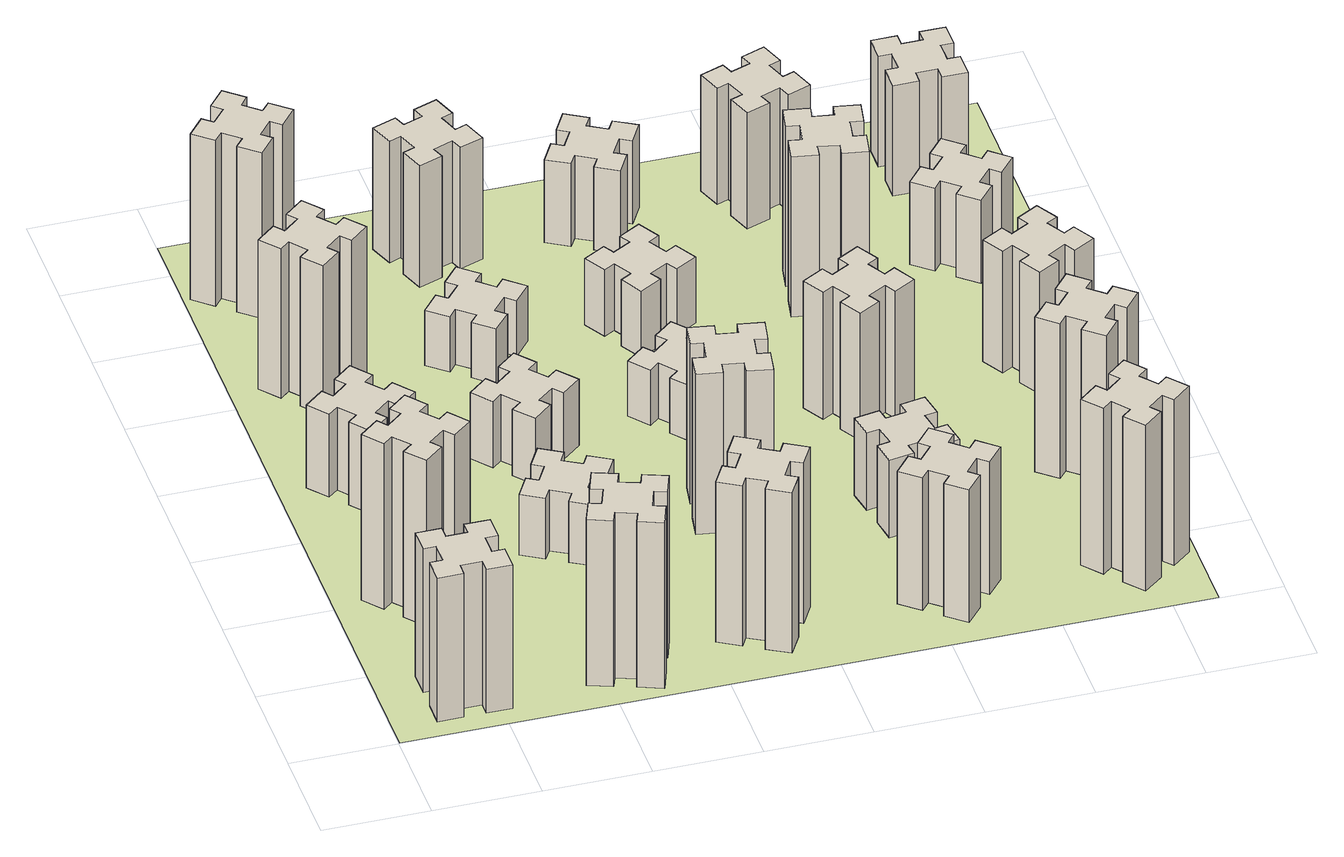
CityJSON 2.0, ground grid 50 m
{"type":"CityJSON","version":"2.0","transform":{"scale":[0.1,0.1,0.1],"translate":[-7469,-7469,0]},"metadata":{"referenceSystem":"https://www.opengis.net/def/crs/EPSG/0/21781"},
"CityObjects":{
"building1":{"type":"Building","attributes":{"class":"1000","function":"1000","usage":"1000","yearOfConstruction":2016,"roofType":"1000","measuredHeight":78,"storeysAboveGround":30,"storeysBelowGround":0},"geometry":[{"type":"Solid","lod":"1","boundaries":[[[[0,1,2,3,4,5,6,7,8,9,10,11,12,13,14,15,16,17,18,19]],[[17,16,20,21]],[[16,15,22,20]],[[15,14,23,22]],[[14,13,24,23]],[[13,12,25,24]],[[12,11,26,25]],[[11,10,27,26]],[[10,9,28,27]],[[9,8,29,28]],[[8,7,30,29]],[[7,6,31,30]],[[6,5,32,31]],[[5,4,33,32]],[[4,3,34,33]],[[3,2,35,34]],[[2,1,36,35]],[[1,0,37,36]],[[0,19,38,37]],[[19,18,39,38]],[[18,17,21,39]],[[24,25,26,27,28,29,30,31,32,33,34,35,36,37,38,39,21,20,22,23]]]]}]},
"building2":{"type":"Building","attributes":{"class":"1000","function":"1000","usage":"1000","yearOfConstruction":2016,"roofType":"1000","measuredHeight":90,"storeysAboveGround":30,"storeysBelowGround":0},"geometry":[{"type":"Solid","lod":"1","boundaries":[[[[40,41,42,43,44,45,46,47,48,49,50,51,52,53,54,55,56,57,58,59]],[[57,56,60,61]],[[56,55,62,60]],[[55,54,63,62]],[[54,53,64,63]],[[53,52,65,64]],[[52,51,66,65]],[[51,50,67,66]],[[50,49,68,67]],[[49,48,69,68]],[[48,47,70,69]],[[47,46,71,70]],[[46,45,72,71]],[[45,44,73,72]],[[44,43,74,73]],[[43,42,75,74]],[[42,41,76,75]],[[41,40,77,76]],[[40,59,78,77]],[[59,58,79,78]],[[58,57,61,79]],[[64,65,66,67,68,69,70,71,72,73,74,75,76,77,78,79,61,60,62,63]]]]}]},
"building3":{"type":"Building","attributes":{"class":"1000","function":"1000","usage":"1000","yearOfConstruction":2016,"roofType":"1000","measuredHeight":45,"storeysAboveGround":30,"storeysBelowGround":0},"geometry":[{"type":"Solid","lod":"1","boundaries":[[[[80,81,82,83,84,85,86,87,88,89,90,91,92,93,94,95,96,97,98,99]],[[97,96,100,101]],[[96,95,102,100]],[[95,94,103,102]],[[94,93,104,103]],[[93,92,105,104]],[[92,91,106,105]],[[91,90,107,106]],[[90,89,108,107]],[[89,88,109,108]],[[88,87,110,109]],[[87,86,111,110]],[[86,85,112,111]],[[85,84,113,112]],[[84,83,114,113]],[[83,82,115,114]],[[82,81,116,115]],[[81,80,117,116]],[[80,99,118,117]],[[99,98,119,118]],[[98,97,101,119]],[[104,105,106,107,108,109,110,111,112,113,114,115,116,117,118,119,101,100,102,103]]]]}]},
"building4":{"type":"Building","attributes":{"class":"1000","function":"1000","usage":"1000","yearOfConstruction":2016,"roofType":"1000","measuredHeight":81,"storeysAboveGround":30,"storeysBelowGround":0},"geometry":[{"type":"Solid","lod":"1","boundaries":[[[[120,121,122,123,124,125,126,127,128,129,130,131,132,133,134,135,136,137,138,139]],[[137,136,140,141]],[[136,135,142,140]],[[135,134,143,142]],[[134,133,144,143]],[[133,132,145,144]],[[132,131,146,145]],[[131,130,147,146]],[[130,129,148,147]],[[129,128,149,148]],[[128,127,150,149]],[[127,126,151,150]],[[126,125,152,151]],[[125,124,153,152]],[[124,123,154,153]],[[123,122,155,154]],[[122,121,156,155]],[[121,120,157,156]],[[120,139,158,157]],[[139,138,159,158]],[[138,137,141,159]],[[144,145,146,147,148,149,150,151,152,153,154,155,156,157,158,159,141,140,142,143]]]]}]},
"building5":{"type":"Building","attributes":{"class":"1000","function":"1000","usage":"1000","yearOfConstruction":2016,"roofType":"1000","measuredHeight":90,"storeysAboveGround":30,"storeysBelowGround":0},"geometry":[{"type":"Solid","lod":"1","boundaries":[[[[160,161,162,163,164,165,166,167,168,169,170,171,172,173,174,175,176,177,178,179]],[[177,176,180,181]],[[176,175,182,180]],[[175,174,183,182]],[[174,173,184,183]],[[173,172,185,184]],[[172,171,186,185]],[[171,170,187,186]],[[170,169,188,187]],[[169,168,189,188]],[[168,167,190,189]],[[167,166,191,190]],[[166,165,192,191]],[[165,164,193,192]],[[164,163,194,193]],[[163,162,195,194]],[[162,161,196,195]],[[161,160,197,196]],[[160,179,198,197]],[[179,178,199,198]],[[178,177,181,199]],[[184,185,186,187,188,189,190,191,192,193,194,195,196,197,198,199,181,180,182,183]]]]}]},
"building6":{"type":"Building","attributes":{"class":"1000","function":"1000","usage":"1000","yearOfConstruction":2016,"roofType":"1000","measuredHeight":90,"storeysAboveGround":30,"storeysBelowGround":0},"geometry":[{"type":"Solid","lod":"1","boundaries":[[[[200,201,202,203,204,205,206,207,208,209,210,211,212,213,214,215,216,217,218,219]],[[217,216,220,221]],[[216,215,222,220]],[[215,214,223,222]],[[214,213,224,223]],[[213,212,225,224]],[[212,211,226,225]],[[211,210,227,226]],[[210,209,228,227]],[[209,208,229,228]],[[208,207,230,229]],[[207,206,231,230]],[[206,205,232,231]],[[205,204,233,232]],[[204,203,234,233]],[[203,202,235,234]],[[202,201,236,235]],[[201,200,237,236]],[[200,219,238,237]],[[219,218,239,238]],[[218,217,221,239]],[[224,225,226,227,228,229,230,231,232,233,234,235,236,237,238,239,221,220,222,223]]]]}]},
"building7":{"type":"Building","attributes":{"class":"1000","function":"1000","usage":"1000","yearOfConstruction":2016,"roofType":"1000","measuredHeight":33,"storeysAboveGround":30,"storeysBelowGround":0},"geometry":[{"type":"Solid","lod":"1","boundaries":[[[[240,241,242,243,244,245,246,247,248,249,250,251,252,253,254,255,256,257,258,259]],[[257,256,260,261]],[[256,255,262,260]],[[255,254,263,262]],[[254,253,264,263]],[[253,252,265,264]],[[252,251,266,265]],[[251,250,267,266]],[[250,249,268,267]],[[249,248,269,268]],[[248,247,270,269]],[[247,246,271,270]],[[246,245,272,271]],[[245,244,273,272]],[[244,243,274,273]],[[243,242,275,274]],[[242,241,276,275]],[[241,240,277,276]],[[240,259,278,277]],[[259,258,279,278]],[[258,257,261,279]],[[264,265,266,267,268,269,270,271,272,273,274,275,276,277,278,279,261,260,262,263]]]]}]},
"building8":{"type":"Building","attributes":{"class":"1000","function":"1000","usage":"1000","yearOfConstruction":2016,"roofType":"1000","measuredHeight":36,"storeysAboveGround":30,"storeysBelowGround":0},"geometry":[{"type":"Solid","lod":"1","boundaries":[[[[280,281,282,283,284,285,286,287,288,289,290,291,292,293,294,295,296,297,298,299]],[[297,296,300,301]],[[296,295,302,300]],[[295,294,303,302]],[[294,293,304,303]],[[293,292,305,304]],[[292,291,306,305]],[[291,290,307,306]],[[290,289,308,307]],[[289,288,309,308]],[[288,287,310,309]],[[287,286,311,310]],[[286,285,312,311]],[[285,284,313,312]],[[284,283,314,313]],[[283,282,315,314]],[[282,281,316,315]],[[281,280,317,316]],[[280,299,318,317]],[[299,298,319,318]],[[298,297,301,319]],[[304,305,306,307,308,309,310,311,312,313,314,315,316,317,318,319,301,300,302,303]]]]}]},
"building9":{"type":"Building","attributes":{"class":"1000","function":"1000","usage":"1000","yearOfConstruction":2016,"roofType":"1000","measuredHeight":87,"storeysAboveGround":30,"storeysBelowGround":0},"geometry":[{"type":"Solid","lod":"1","boundaries":[[[[320,321,322,323,324,325,326,327,328,329,330,331,332,333,334,335,336,337,338,339]],[[337,336,340,341]],[[336,335,342,340]],[[335,334,343,342]],[[334,333,344,343]],[[333,332,345,344]],[[332,331,346,345]],[[331,330,347,346]],[[330,329,348,347]],[[329,328,349,348]],[[328,327,350,349]],[[327,326,351,350]],[[326,325,352,351]],[[325,324,353,352]],[[324,323,354,353]],[[323,322,355,354]],[[322,321,356,355]],[[321,320,357,356]],[[320,339,358,357]],[[339,338,359,358]],[[338,337,341,359]],[[344,345,346,347,348,349,350,351,352,353,354,355,356,357,358,359,341,340,342,343]]]]}]},
"building10":{"type":"Building","attributes":{"class":"1000","function":"1000","usage":"1000","yearOfConstruction":2016,"roofType":"1000","measuredHeight":30,"storeysAboveGround":30,"storeysBelowGround":0},"geometry":[{"type":"Solid","lod":"1","boundaries":[[[[360,361,362,363,364,365,366,367,368,369,370,371,372,373,374,375,376,377,378,379]],[[377,376,380,381]],[[376,375,382,380]],[[375,374,383,382]],[[374,373,384,383]],[[373,372,385,384]],[[372,371,386,385]],[[371,370,387,386]],[[370,369,388,387]],[[369,368,389,388]],[[368,367,390,389]],[[367,366,391,390]],[[366,365,392,391]],[[365,364,393,392]],[[364,363,394,393]],[[363,362,395,394]],[[362,361,396,395]],[[361,360,397,396]],[[360,379,398,397]],[[379,378,399,398]],[[378,377,381,399]],[[384,385,386,387,388,389,390,391,392,393,394,395,396,397,398,399,381,380,382,383]]]]}]},
"building11":{"type":"Building","attributes":{"class":"1000","function":"1000","usage":"1000","yearOfConstruction":2016,"roofType":"1000","measuredHeight":66,"storeysAboveGround":30,"storeysBelowGround":0},"geometry":[{"type":"Solid","lod":"1","boundaries":[[[[400,401,402,403,404,405,406,407,408,409,410,411,412,413,414,415,416,417,418,419]],[[417,416,420,421]],[[416,415,422,420]],[[415,414,423,422]],[[414,413,424,423]],[[413,412,425,424]],[[412,411,426,425]],[[411,410,427,426]],[[410,409,428,427]],[[409,408,429,428]],[[408,407,430,429]],[[407,406,431,430]],[[406,405,432,431]],[[405,404,433,432]],[[404,403,434,433]],[[403,402,435,434]],[[402,401,436,435]],[[401,400,437,436]],[[400,419,438,437]],[[419,418,439,438]],[[418,417,421,439]],[[424,425,426,427,428,429,430,431,432,433,434,435,436,437,438,439,421,420,422,423]]]]}]},
"building12":{"type":"Building","attributes":{"class":"1000","function":"1000","usage":"1000","yearOfConstruction":2016,"roofType":"1000","measuredHeight":87,"storeysAboveGround":30,"storeysBelowGround":0},"geometry":[{"type":"Solid","lod":"1","boundaries":[[[[440,441,442,443,444,445,446,447,448,449,450,451,452,453,454,455,456,457,458,459]],[[457,456,460,461]],[[456,455,462,460]],[[455,454,463,462]],[[454,453,464,463]],[[453,452,465,464]],[[452,451,466,465]],[[451,450,467,466]],[[450,449,468,467]],[[449,448,469,468]],[[448,447,470,469]],[[447,446,471,470]],[[446,445,472,471]],[[445,444,473,472]],[[444,443,474,473]],[[443,442,475,474]],[[442,441,476,475]],[[441,440,477,476]],[[440,459,478,477]],[[459,458,479,478]],[[458,457,461,479]],[[464,465,466,467,468,469,470,471,472,473,474,475,476,477,478,479,461,460,462,463]]]]}]},
"building13":{"type":"Building","attributes":{"class":"1000","function":"1000","usage":"1000","yearOfConstruction":2016,"roofType":"1000","measuredHeight":30,"storeysAboveGround":30,"storeysBelowGround":0},"geometry":[{"type":"Solid","lod":"1","boundaries":[[[[480,481,482,483,484,485,486,487,488,489,490,491,492,493,494,495,496,497,498,499]],[[497,496,500,501]],[[496,495,502,500]],[[495,494,503,502]],[[494,493,504,503]],[[493,492,505,504]],[[492,491,506,505]],[[491,490,507,506]],[[490,489,508,507]],[[489,488,509,508]],[[488,487,510,509]],[[487,486,511,510]],[[486,485,512,511]],[[485,484,513,512]],[[484,483,514,513]],[[483,482,515,514]],[[482,481,516,515]],[[481,480,517,516]],[[480,499,518,517]],[[499,498,519,518]],[[498,497,501,519]],[[504,505,506,507,508,509,510,511,512,513,514,515,516,517,518,519,501,500,502,503]]]]}]},
"building14":{"type":"Building","attributes":{"class":"1000","function":"1000","usage":"1000","yearOfConstruction":2016,"roofType":"1000","measuredHeight":36,"storeysAboveGround":30,"storeysBelowGround":0},"geometry":[{"type":"Solid","lod":"1","boundaries":[[[[520,521,522,523,524,525,526,527,528,529,530,531,532,533,534,535,536,537,538,539]],[[537,536,540,541]],[[536,535,542,540]],[[535,534,543,542]],[[534,533,544,543]],[[533,532,545,544]],[[532,531,546,545]],[[531,530,547,546]],[[530,529,548,547]],[[529,528,549,548]],[[528,527,550,549]],[[527,526,551,550]],[[526,525,552,551]],[[525,524,553,552]],[[524,523,554,553]],[[523,522,555,554]],[[522,521,556,555]],[[521,520,557,556]],[[520,539,558,557]],[[539,538,559,558]],[[538,537,541,559]],[[544,545,546,547,548,549,550,551,552,553,554,555,556,557,558,559,541,540,542,543]]]]}]},
"building15":{"type":"Building","attributes":{"class":"1000","function":"1000","usage":"1000","yearOfConstruction":2016,"roofType":"1000","measuredHeight":72,"storeysAboveGround":30,"storeysBelowGround":0},"geometry":[{"type":"Solid","lod":"1","boundaries":[[[[560,561,562,563,564,565,566,567,568,569,570,571,572,573,574,575,576,577,578,579]],[[577,576,580,581]],[[576,575,582,580]],[[575,574,583,582]],[[574,573,584,583]],[[573,572,585,584]],[[572,571,586,585]],[[571,570,587,586]],[[570,569,588,587]],[[569,568,589,588]],[[568,567,590,589]],[[567,566,591,590]],[[566,565,592,591]],[[565,564,593,592]],[[564,563,594,593]],[[563,562,595,594]],[[562,561,596,595]],[[561,560,597,596]],[[560,579,598,597]],[[579,578,599,598]],[[578,577,581,599]],[[584,585,586,587,588,589,590,591,592,593,594,595,596,597,598,599,581,580,582,583]]]]}]},
"building16":{"type":"Building","attributes":{"class":"1000","function":"1000","usage":"1000","yearOfConstruction":2016,"roofType":"1000","measuredHeight":45,"storeysAboveGround":30,"storeysBelowGround":0},"geometry":[{"type":"Solid","lod":"1","boundaries":[[[[600,601,602,603,604,605,606,607,608,609,610,611,612,613,614,615,616,617,618,619]],[[617,616,620,621]],[[616,615,622,620]],[[615,614,623,622]],[[614,613,624,623]],[[613,612,625,624]],[[612,611,626,625]],[[611,610,627,626]],[[610,609,628,627]],[[609,608,629,628]],[[608,607,630,629]],[[607,606,631,630]],[[606,605,632,631]],[[605,604,633,632]],[[604,603,634,633]],[[603,602,635,634]],[[602,601,636,635]],[[601,600,637,636]],[[600,619,638,637]],[[619,618,639,638]],[[618,617,621,639]],[[624,625,626,627,628,629,630,631,632,633,634,635,636,637,638,639,621,620,622,623]]]]}]},
"building17":{"type":"Building","attributes":{"class":"1000","function":"1000","usage":"1000","yearOfConstruction":2016,"roofType":"1000","measuredHeight":42,"storeysAboveGround":30,"storeysBelowGround":0},"geometry":[{"type":"Solid","lod":"1","boundaries":[[[[640,641,642,643,644,645,646,647,648,649,650,651,652,653,654,655,656,657,658,659]],[[657,656,660,661]],[[656,655,662,660]],[[655,654,663,662]],[[654,653,664,663]],[[653,652,665,664]],[[652,651,666,665]],[[651,650,667,666]],[[650,649,668,667]],[[649,648,669,668]],[[648,647,670,669]],[[647,646,671,670]],[[646,645,672,671]],[[645,644,673,672]],[[644,643,674,673]],[[643,642,675,674]],[[642,641,676,675]],[[641,640,677,676]],[[640,659,678,677]],[[659,658,679,678]],[[658,657,661,679]],[[664,665,666,667,668,669,670,671,672,673,674,675,676,677,678,679,661,660,662,663]]]]}]},
"building18":{"type":"Building","attributes":{"class":"1000","function":"1000","usage":"1000","yearOfConstruction":2016,"roofType":"1000","measuredHeight":69,"storeysAboveGround":30,"storeysBelowGround":0},"geometry":[{"type":"Solid","lod":"1","boundaries":[[[[680,681,682,683,684,685,686,687,688,689,690,691,692,693,694,695,696,697,698,699]],[[697,696,700,701]],[[696,695,702,700]],[[695,694,703,702]],[[694,693,704,703]],[[693,692,705,704]],[[692,691,706,705]],[[691,690,707,706]],[[690,689,708,707]],[[689,688,709,708]],[[688,687,710,709]],[[687,686,711,710]],[[686,685,712,711]],[[685,684,713,712]],[[684,683,714,713]],[[683,682,715,714]],[[682,681,716,715]],[[681,680,717,716]],[[680,699,718,717]],[[699,698,719,718]],[[698,697,701,719]],[[704,705,706,707,708,709,710,711,712,713,714,715,716,717,718,719,701,700,702,703]]]]}]},
"building19":{"type":"Building","attributes":{"class":"1000","function":"1000","usage":"1000","yearOfConstruction":2016,"roofType":"1000","measuredHeight":87,"storeysAboveGround":30,"storeysBelowGround":0},"geometry":[{"type":"Solid","lod":"1","boundaries":[[[[720,721,722,723,724,725,726,727,728,729,730,731,732,733,734,735,736,737,738,739]],[[737,736,740,741]],[[736,735,742,740]],[[735,734,743,742]],[[734,733,744,743]],[[733,732,745,744]],[[732,731,746,745]],[[731,730,747,746]],[[730,729,748,747]],[[729,728,749,748]],[[728,727,750,749]],[[727,726,751,750]],[[726,725,752,751]],[[725,724,753,752]],[[724,723,754,753]],[[723,722,755,754]],[[722,721,756,755]],[[721,720,757,756]],[[720,739,758,757]],[[739,738,759,758]],[[738,737,741,759]],[[744,745,746,747,748,749,750,751,752,753,754,755,756,757,758,759,741,740,742,743]]]]}]},
"building20":{"type":"Building","attributes":{"class":"1000","function":"1000","usage":"1000","yearOfConstruction":2016,"roofType":"1000","measuredHeight":90,"storeysAboveGround":30,"storeysBelowGround":0},"geometry":[{"type":"Solid","lod":"1","boundaries":[[[[760,761,762,763,764,765,766,767,768,769,770,771,772,773,774,775,776,777,778,779]],[[777,776,780,781]],[[776,775,782,780]],[[775,774,783,782]],[[774,773,784,783]],[[773,772,785,784]],[[772,771,786,785]],[[771,770,787,786]],[[770,769,788,787]],[[769,768,789,788]],[[768,767,790,789]],[[767,766,791,790]],[[766,765,792,791]],[[765,764,793,792]],[[764,763,794,793]],[[763,762,795,794]],[[762,761,796,795]],[[761,760,797,796]],[[760,779,798,797]],[[779,778,799,798]],[[778,777,781,799]],[[784,785,786,787,788,789,790,791,792,793,794,795,796,797,798,799,781,780,782,783]]]]}]},
"building21":{"type":"Building","attributes":{"class":"1000","function":"1000","usage":"1000","yearOfConstruction":2016,"roofType":"1000","measuredHeight":63,"storeysAboveGround":30,"storeysBelowGround":0},"geometry":[{"type":"Solid","lod":"1","boundaries":[[[[800,801,802,803,804,805,806,807,808,809,810,811,812,813,814,815,816,817,818,819]],[[817,816,820,821]],[[816,815,822,820]],[[815,814,823,822]],[[814,813,824,823]],[[813,812,825,824]],[[812,811,826,825]],[[811,810,827,826]],[[810,809,828,827]],[[809,808,829,828]],[[808,807,830,829]],[[807,806,831,830]],[[806,805,832,831]],[[805,804,833,832]],[[804,803,834,833]],[[803,802,835,834]],[[802,801,836,835]],[[801,800,837,836]],[[800,819,838,837]],[[819,818,839,838]],[[818,817,821,839]],[[824,825,826,827,828,829,830,831,832,833,834,835,836,837,838,839,821,820,822,823]]]]}]},
"building22":{"type":"Building","attributes":{"class":"1000","function":"1000","usage":"1000","yearOfConstruction":2016,"roofType":"1000","measuredHeight":84,"storeysAboveGround":30,"storeysBelowGround":0},"geometry":[{"type":"Solid","lod":"1","boundaries":[[[[840,841,842,843,844,845,846,847,848,849,850,851,852,853,854,855,856,857,858,859]],[[857,856,860,861]],[[856,855,862,860]],[[855,854,863,862]],[[854,853,864,863]],[[853,852,865,864]],[[852,851,866,865]],[[851,850,867,866]],[[850,849,868,867]],[[849,848,869,868]],[[848,847,870,869]],[[847,846,871,870]],[[846,845,872,871]],[[845,844,873,872]],[[844,843,874,873]],[[843,842,875,874]],[[842,841,876,875]],[[841,840,877,876]],[[840,859,878,877]],[[859,858,879,878]],[[858,857,861,879]],[[864,865,866,867,868,869,870,871,872,873,874,875,876,877,878,879,861,860,862,863]]]]}]},
"building23":{"type":"Building","attributes":{"class":"1000","function":"1000","usage":"1000","yearOfConstruction":2016,"roofType":"1000","measuredHeight":66,"storeysAboveGround":30,"storeysBelowGround":0},"geometry":[{"type":"Solid","lod":"1","boundaries":[[[[880,881,882,883,884,885,886,887,888,889,890,891,892,893,894,895,896,897,898,899]],[[897,896,900,901]],[[896,895,902,900]],[[895,894,903,902]],[[894,893,904,903]],[[893,892,905,904]],[[892,891,906,905]],[[891,890,907,906]],[[890,889,908,907]],[[889,888,909,908]],[[888,887,910,909]],[[887,886,911,910]],[[886,885,912,911]],[[885,884,913,912]],[[884,883,914,913]],[[883,882,915,914]],[[882,881,916,915]],[[881,880,917,916]],[[880,899,918,917]],[[899,898,919,918]],[[898,897,901,919]],[[904,905,906,907,908,909,910,911,912,913,914,915,916,917,918,919,901,900,902,903]]]]}]},
"building24":{"type":"Building","attributes":{"class":"1000","function":"1000","usage":"1000","yearOfConstruction":2016,"roofType":"1000","measuredHeight":45,"storeysAboveGround":30,"storeysBelowGround":0},"geometry":[{"type":"Solid","lod":"1","boundaries":[[[[920,921,922,923,924,925,926,927,928,929,930,931,932,933,934,935,936,937,938,939]],[[937,936,940,941]],[[936,935,942,940]],[[935,934,943,942]],[[934,933,944,943]],[[933,932,945,944]],[[932,931,946,945]],[[931,930,947,946]],[[930,929,948,947]],[[929,928,949,948]],[[928,927,950,949]],[[927,926,951,950]],[[926,925,952,951]],[[925,924,953,952]],[[924,923,954,953]],[[923,922,955,954]],[[922,921,956,955]],[[921,920,957,956]],[[920,939,958,957]],[[939,938,959,958]],[[938,937,941,959]],[[944,945,946,947,948,949,950,951,952,953,954,955,956,957,958,959,941,940,942,943]]]]}]},
"building25":{"type":"Building","attributes":{"class":"1000","function":"1000","usage":"1000","yearOfConstruction":2016,"roofType":"1000","measuredHeight":60,"storeysAboveGround":30,"storeysBelowGround":0},"geometry":[{"type":"Solid","lod":"1","boundaries":[[[[960,961,962,963,964,965,966,967,968,969,970,971,972,973,974,975,976,977,978,979]],[[977,976,980,981]],[[976,975,982,980]],[[975,974,983,982]],[[974,973,984,983]],[[973,972,985,984]],[[972,971,986,985]],[[971,970,987,986]],[[970,969,988,987]],[[969,968,989,988]],[[968,967,990,989]],[[967,966,991,990]],[[966,965,992,991]],[[965,964,993,992]],[[964,963,994,993]],[[963,962,995,994]],[[962,961,996,995]],[[961,960,997,996]],[[960,979,998,997]],[[979,978,999,998]],[[978,977,981,999]],[[984,985,986,987,988,989,990,991,992,993,994,995,996,997,998,999,981,980,982,983]]]]}]},
"landuse1":{"type":"LandUse","attributes":{"name":"plot1","function":"1010"},"geometry":[{"type":"MultiSurface","lod":"1","boundaries":[[[1000,1001,1002,1003]]]}]}
},
"vertices":[
[265,325,0],[265,225,0],[205,225,0],[205,105,0],[325,105,0],[325,165,0],[425,165,0],[425,105,0],[545,105,0],[545,225,0],[485,225,0],[485,325,0],[545,325,0],[545,445,0],[425,445,0],[425,385,0],[325,385,0],[325,445,0],[205,445,0],[205,325,0],[325,385,780],[325,445,780],[425,385,780],[425,445,780],[545,445,780],[545,325,780],[485,325,780],[485,225,780],[545,225,780],[545,105,780],[425,105,780],[425,165,780],[325,165,780],[325,105,780],[205,105,780],[205,225,780],[265,225,780],[265,325,780],[205,325,780],[205,445,780],
[492,1048,0],[427,1124,0],[473,1163,0],[396,1255,0],[304,1178,0],[343,1132,0],[266,1067,0],[228,1113,0],[136,1036,0],[213,944,0],[259,983,0],[323,906,0],[277,868,0],[354,776,0],[446,853,0],[408,899,0],[484,963,0],[523,917,0],[615,994,0],[538,1086,0],[484,963,900],[523,917,900],[408,899,900],[446,853,900],[354,776,900],[277,868,900],[323,906,900],[259,983,900],[213,944,900],[136,1036,900],[228,1113,900],[266,1067,900],[343,1132,900],[304,1178,900],[396,1255,900],[473,1163,900],[427,1124,900],[492,1048,900],[538,1086,900],[615,994,900],
[492,1888,0],[427,1964,0],[473,2003,0],[396,2095,0],[304,2018,0],[343,1972,0],[266,1907,0],[228,1953,0],[136,1876,0],[213,1784,0],[259,1823,0],[323,1746,0],[277,1708,0],[354,1616,0],[446,1693,0],[408,1739,0],[484,1803,0],[523,1757,0],[615,1834,0],[538,1926,0],[484,1803,450],[523,1757,450],[408,1739,450],[446,1693,450],[354,1616,450],[277,1708,450],[323,1746,450],[259,1823,450],[213,1784,450],[136,1876,450],[228,1953,450],[266,1907,450],[343,1972,450],[304,2018,450],[396,2095,450],[473,2003,450],[427,1964,450],[492,1888,450],[538,1926,450],[615,1834,450],
[343,2712,0],[266,2647,0],[228,2693,0],[136,2616,0],[213,2524,0],[259,2563,0],[323,2486,0],[277,2448,0],[354,2356,0],[446,2433,0],[408,2479,0],[484,2543,0],[523,2497,0],[615,2574,0],[538,2666,0],[492,2628,0],[427,2704,0],[473,2743,0],[396,2835,0],[304,2758,0],[427,2704,810],[473,2743,810],[492,2628,810],[538,2666,810],[615,2574,810],[523,2497,810],[484,2543,810],[408,2479,810],[446,2433,810],[354,2356,810],[277,2448,810],[323,2486,810],[259,2563,810],[213,2524,810],[136,2616,810],[228,2693,810],[266,2647,810],[343,2712,810],[304,2758,810],[396,2835,810],
[1029,360,0],[995,266,0],[939,287,0],[897,174,0],[1010,133,0],[1031,189,0],[1125,155,0],[1104,99,0],[1217,57,0],[1258,170,0],[1202,191,0],[1236,285,0],[1292,264,0],[1333,377,0],[1220,418,0],[1200,362,0],[1106,396,0],[1127,452,0],[1014,493,0],[973,380,0],[1106,396,900],[1127,452,900],[1200,362,900],[1220,418,900],[1333,377,900],[1292,264,900],[1236,285,900],[1202,191,900],[1258,170,900],[1217,57,900],[1104,99,900],[1125,155,900],[1031,189,900],[1010,133,900],[897,174,900],[939,287,900],[995,266,900],[1029,360,900],[973,380,900],[1014,493,900],
[384,3387,0],[308,3452,0],[346,3498,0],[254,3575,0],[177,3483,0],[223,3444,0],[159,3368,0],[113,3406,0],[36,3314,0],[128,3237,0],[166,3283,0],[243,3219,0],[204,3173,0],[296,3096,0],[373,3188,0],[327,3226,0],[392,3303,0],[438,3264,0],[515,3356,0],[423,3433,0],[392,3303,900],[438,3264,900],[327,3226,900],[373,3188,900],[296,3096,900],[204,3173,900],[243,3219,900],[166,3283,900],[128,3237,900],[36,3314,900],[113,3406,900],[159,3368,900],[223,3444,900],[177,3483,900],[254,3575,900],[346,3498,900],[308,3452,900],[384,3387,900],[423,3433,900],[515,3356,900],
[1186,1117,0],[1236,1204,0],[1288,1174,0],[1348,1278,0],[1244,1338,0],[1214,1286,0],[1127,1336,0],[1157,1388,0],[1053,1448,0],[993,1344,0],[1045,1314,0],[995,1227,0],[943,1257,0],[883,1153,0],[987,1093,0],[1017,1145,0],[1104,1095,0],[1074,1043,0],[1178,983,0],[1238,1087,0],[1104,1095,330],[1074,1043,330],[1017,1145,330],[987,1093,330],[883,1153,330],[943,1257,330],[995,1227,330],[1045,1314,330],[993,1344,330],[1053,1448,330],[1157,1388,330],[1127,1336,330],[1214,1286,330],[1244,1338,330],[1348,1278,330],[1288,1174,330],[1236,1204,330],[1186,1117,330],[1238,1087,330],[1178,983,330],
[1083,1972,0],[1006,1907,0],[968,1953,0],[876,1876,0],[953,1784,0],[999,1823,0],[1063,1746,0],[1017,1708,0],[1094,1616,0],[1186,1693,0],[1148,1739,0],[1224,1803,0],[1263,1757,0],[1355,1834,0],[1278,1926,0],[1232,1888,0],[1167,1964,0],[1213,2003,0],[1136,2095,0],[1044,2018,0],[1167,1964,360],[1213,2003,360],[1232,1888,360],[1278,1926,360],[1355,1834,360],[1263,1757,360],[1224,1803,360],[1148,1739,360],[1186,1693,360],[1094,1616,360],[1017,1708,360],[1063,1746,360],[999,1823,360],[953,1784,360],[876,1876,360],[968,1953,360],[1006,1907,360],[1083,1972,360],[1044,2018,360],[1136,2095,360],
[1657,305,0],[1744,255,0],[1714,203,0],[1818,143,0],[1878,247,0],[1826,277,0],[1876,364,0],[1928,334,0],[1988,438,0],[1884,498,0],[1854,446,0],[1767,496,0],[1797,548,0],[1693,608,0],[1633,504,0],[1685,474,0],[1635,387,0],[1583,417,0],[1523,313,0],[1627,253,0],[1635,387,870],[1583,417,870],[1685,474,870],[1633,504,870],[1693,608,870],[1797,548,870],[1767,496,870],[1854,446,870],[1884,498,870],[1988,438,870],[1928,334,870],[1876,364,870],[1826,277,870],[1878,247,870],[1818,143,870],[1714,203,870],[1744,255,870],[1657,305,870],[1627,253,870],[1523,313,870],
[1006,2543,0],[1083,2479,0],[1044,2433,0],[1136,2356,0],[1213,2448,0],[1167,2486,0],[1232,2563,0],[1278,2524,0],[1355,2616,0],[1263,2693,0],[1224,2647,0],[1148,2712,0],[1186,2758,0],[1094,2835,0],[1017,2743,0],[1063,2704,0],[999,2628,0],[953,2666,0],[876,2574,0],[968,2497,0],[999,2628,300],[953,2666,300],[1063,2704,300],[1017,2743,300],[1094,2835,300],[1186,2758,300],[1148,2712,300],[1224,2647,300],[1263,2693,300],[1355,2616,300],[1278,2524,300],[1232,2563,300],[1167,2486,300],[1213,2448,300],[1136,2356,300],[1044,2433,300],[1083,2479,300],[1006,2543,300],[968,2497,300],[876,2574,300],
[1125,3456,0],[1031,3422,0],[1010,3478,0],[897,3437,0],[939,3324,0],[995,3345,0],[1029,3251,0],[973,3230,0],[1014,3117,0],[1127,3159,0],[1106,3215,0],[1200,3249,0],[1220,3193,0],[1333,3234,0],[1292,3347,0],[1236,3326,0],[1202,3420,0],[1258,3440,0],[1217,3553,0],[1104,3512,0],[1202,3420,660],[1258,3440,660],[1236,3326,660],[1292,3347,660],[1333,3234,660],[1220,3193,660],[1200,3249,660],[1106,3215,660],[1127,3159,660],[1014,3117,660],[973,3230,660],[1029,3251,660],[995,3345,660],[939,3324,660],[897,3437,660],[1010,3478,660],[1031,3422,660],[1125,3456,660],[1104,3512,660],[1217,3553,660],
[1955,1147,0],[1972,1245,0],[2031,1235,0],[2052,1353,0],[1934,1374,0],[1924,1315,0],[1825,1332,0],[1836,1391,0],[1717,1412,0],[1697,1294,0],[1756,1284,0],[1738,1185,0],[1679,1196,0],[1658,1077,0],[1777,1057,0],[1787,1116,0],[1885,1098,0],[1875,1039,0],[1993,1018,0],[2014,1137,0],[1885,1098,870],[1875,1039,870],[1787,1116,870],[1777,1057,870],[1658,1077,870],[1679,1196,870],[1738,1185,870],[1756,1284,870],[1697,1294,870],[1717,1412,870],[1836,1391,870],[1825,1332,870],[1924,1315,870],[1934,1374,870],[2052,1353,870],[2031,1235,870],[1972,1245,870],[1955,1147,870],[2014,1137,870],[1993,1018,870],
[1972,1988,0],[1907,2064,0],[1953,2103,0],[1876,2195,0],[1784,2118,0],[1823,2072,0],[1746,2007,0],[1708,2053,0],[1616,1976,0],[1693,1884,0],[1739,1923,0],[1803,1846,0],[1757,1808,0],[1834,1716,0],[1926,1793,0],[1888,1839,0],[1964,1903,0],[2003,1857,0],[2095,1934,0],[2018,2026,0],[1964,1903,300],[2003,1857,300],[1888,1839,300],[1926,1793,300],[1834,1716,300],[1757,1808,300],[1803,1846,300],[1739,1923,300],[1693,1884,300],[1616,1976,300],[1708,2053,300],[1746,2007,300],[1823,2072,300],[1784,2118,300],[1876,2195,300],[1953,2103,300],[1907,2064,300],[1972,1988,300],[2018,2026,300],[2095,1934,300],
[1976,2607,0],[1926,2694,0],[1978,2724,0],[1918,2828,0],[1814,2768,0],[1844,2716,0],[1757,2666,0],[1727,2718,0],[1623,2658,0],[1683,2554,0],[1735,2584,0],[1785,2497,0],[1733,2467,0],[1793,2363,0],[1897,2423,0],[1867,2475,0],[1954,2525,0],[1984,2473,0],[2088,2533,0],[2028,2637,0],[1954,2525,360],[1984,2473,360],[1867,2475,360],[1897,2423,360],[1793,2363,360],[1733,2467,360],[1785,2497,360],[1735,2584,360],[1683,2554,360],[1623,2658,360],[1727,2718,360],[1757,2666,360],[1844,2716,360],[1814,2768,360],[1918,2828,360],[1978,2724,360],[1926,2694,360],[1976,2607,360],[2028,2637,360],[2088,2533,360],
[2486,323,0],[2563,259,0],[2524,213,0],[2616,136,0],[2693,228,0],[2647,266,0],[2712,343,0],[2758,304,0],[2835,396,0],[2743,473,0],[2704,427,0],[2628,492,0],[2666,538,0],[2574,615,0],[2497,523,0],[2543,484,0],[2479,408,0],[2433,446,0],[2356,354,0],[2448,277,0],[2479,408,720],[2433,446,720],[2543,484,720],[2497,523,720],[2574,615,720],[2666,538,720],[2628,492,720],[2704,427,720],[2743,473,720],[2835,396,720],[2758,304,720],[2712,343,720],[2647,266,720],[2693,228,720],[2616,136,720],[2524,213,720],[2563,259,720],[2486,323,720],[2448,277,720],[2356,354,720],
[1785,3434,0],[1735,3347,0],[1683,3377,0],[1623,3273,0],[1727,3213,0],[1757,3265,0],[1844,3215,0],[1814,3163,0],[1918,3103,0],[1978,3207,0],[1926,3237,0],[1976,3324,0],[2028,3294,0],[2088,3398,0],[1984,3458,0],[1954,3406,0],[1867,3456,0],[1897,3508,0],[1793,3568,0],[1733,3464,0],[1867,3456,450],[1897,3508,450],[1954,3406,450],[1984,3458,450],[2088,3398,450],[2028,3294,450],[1976,3324,450],[1926,3237,450],[1978,3207,450],[1918,3103,450],[1814,3163,450],[1844,3215,450],[1757,3265,450],[1727,3213,450],[1623,3273,450],[1683,3377,450],[1735,3347,450],[1785,3434,450],[1733,3464,450],[1793,3568,450],
[2625,1132,0],[2527,1115,0],[2517,1174,0],[2398,1153,0],[2419,1035,0],[2478,1045,0],[2496,947,0],[2437,937,0],[2457,818,0],[2576,839,0],[2565,898,0],[2664,916,0],[2674,857,0],[2792,877,0],[2771,996,0],[2712,985,0],[2695,1084,0],[2754,1094,0],[2733,1212,0],[2615,1191,0],[2695,1084,420],[2754,1094,420],[2712,985,420],[2771,996,420],[2792,877,420],[2674,857,420],[2664,916,420],[2565,898,420],[2576,839,420],[2457,818,420],[2437,937,420],[2496,947,420],[2478,1045,420],[2419,1035,420],[2398,1153,420],[2517,1174,420],[2527,1115,420],[2625,1132,420],[2615,1191,420],[2733,1212,420],
[2475,1744,0],[2525,1657,0],[2473,1627,0],[2533,1523,0],[2637,1583,0],[2607,1635,0],[2694,1685,0],[2724,1633,0],[2828,1693,0],[2768,1797,0],[2716,1767,0],[2666,1854,0],[2718,1884,0],[2658,1988,0],[2554,1928,0],[2584,1876,0],[2497,1826,0],[2467,1878,0],[2363,1818,0],[2423,1714,0],[2497,1826,690],[2467,1878,690],[2584,1876,690],[2554,1928,690],[2658,1988,690],[2718,1884,690],[2666,1854,690],[2716,1767,690],[2768,1797,690],[2828,1693,690],[2724,1633,690],[2694,1685,690],[2607,1635,690],[2637,1583,690],[2533,1523,690],[2473,1627,690],[2525,1657,690],[2475,1744,690],[2423,1714,690],[2363,1818,690],
[2627,2496,0],[2725,2478,0],[2715,2419,0],[2833,2398,0],[2854,2517,0],[2795,2527,0],[2812,2625,0],[2871,2615,0],[2892,2733,0],[2774,2754,0],[2764,2695,0],[2665,2712,0],[2676,2771,0],[2557,2792,0],[2537,2674,0],[2596,2664,0],[2578,2565,0],[2519,2576,0],[2498,2457,0],[2617,2437,0],[2578,2565,870],[2519,2576,870],[2596,2664,870],[2537,2674,870],[2557,2792,870],[2676,2771,870],[2665,2712,870],[2764,2695,870],[2774,2754,870],[2892,2733,870],[2871,2615,870],[2812,2625,870],[2795,2527,870],[2854,2517,870],[2833,2398,870],[2715,2419,870],[2725,2478,870],[2627,2496,870],[2617,2437,870],[2498,2457,870],
[3468,259,0],[3544,323,0],[3583,277,0],[3675,354,0],[3598,446,0],[3552,408,0],[3487,484,0],[3533,523,0],[3456,615,0],[3364,538,0],[3403,492,0],[3326,427,0],[3288,473,0],[3196,396,0],[3273,304,0],[3319,343,0],[3383,266,0],[3337,228,0],[3414,136,0],[3506,213,0],[3383,266,900],[3337,228,900],[3319,343,900],[3273,304,900],[3196,396,900],[3288,473,900],[3326,427,900],[3403,492,900],[3364,538,900],[3456,615,900],[3533,523,900],[3487,484,900],[3552,408,900],[3598,446,900],[3675,354,900],[3583,277,900],[3544,323,900],[3468,259,900],[3506,213,900],[3414,136,900],
[2475,3345,0],[2509,3251,0],[2453,3230,0],[2494,3117,0],[2607,3159,0],[2586,3215,0],[2680,3249,0],[2700,3193,0],[2813,3234,0],[2772,3347,0],[2716,3326,0],[2682,3420,0],[2738,3440,0],[2697,3553,0],[2584,3512,0],[2605,3456,0],[2511,3422,0],[2490,3478,0],[2377,3437,0],[2419,3324,0],[2511,3422,630],[2490,3478,630],[2605,3456,630],[2584,3512,630],[2697,3553,630],[2738,3440,630],[2682,3420,630],[2716,3326,630],[2772,3347,630],[2813,3234,630],[2700,3193,630],[2680,3249,630],[2586,3215,630],[2607,3159,630],[2494,3117,630],[2453,3230,630],[2509,3251,630],[2475,3345,630],[2419,3324,630],[2377,3437,630],
[3487,1006,0],[3552,1083,0],[3598,1044,0],[3675,1136,0],[3583,1213,0],[3544,1167,0],[3468,1232,0],[3506,1278,0],[3414,1355,0],[3337,1263,0],[3383,1224,0],[3319,1148,0],[3273,1186,0],[3196,1094,0],[3288,1017,0],[3326,1063,0],[3403,999,0],[3364,953,0],[3456,876,0],[3533,968,0],[3403,999,840],[3364,953,840],[3326,1063,840],[3288,1017,840],[3196,1094,840],[3273,1186,840],[3319,1148,840],[3383,1224,840],[3337,1263,840],[3414,1355,840],[3506,1278,840],[3468,1232,840],[3544,1167,840],[3583,1213,840],[3675,1136,840],[3598,1044,840],[3552,1083,840],[3487,1006,840],[3533,968,840],[3456,876,840],
[3556,1867,0],[3506,1954,0],[3558,1984,0],[3498,2088,0],[3394,2028,0],[3424,1976,0],[3337,1926,0],[3307,1978,0],[3203,1918,0],[3263,1814,0],[3315,1844,0],[3365,1757,0],[3313,1727,0],[3373,1623,0],[3477,1683,0],[3447,1735,0],[3534,1785,0],[3564,1733,0],[3668,1793,0],[3608,1897,0],[3534,1785,660],[3564,1733,660],[3447,1735,660],[3477,1683,660],[3373,1623,660],[3313,1727,660],[3365,1757,660],[3315,1844,660],[3263,1814,660],[3203,1918,660],[3307,1978,660],[3337,1926,660],[3424,1976,660],[3394,2028,660],[3498,2088,660],[3558,1984,660],[3506,1954,660],[3556,1867,660],[3608,1897,660],[3668,1793,660],
[3444,2747,0],[3368,2812,0],[3406,2858,0],[3314,2935,0],[3237,2843,0],[3283,2804,0],[3219,2728,0],[3173,2766,0],[3096,2674,0],[3188,2597,0],[3226,2643,0],[3303,2579,0],[3264,2533,0],[3356,2456,0],[3433,2548,0],[3387,2586,0],[3452,2663,0],[3498,2624,0],[3575,2716,0],[3483,2793,0],[3452,2663,450],[3498,2624,450],[3387,2586,450],[3433,2548,450],[3356,2456,450],[3264,2533,450],[3303,2579,450],[3226,2643,450],[3188,2597,450],[3096,2674,450],[3173,2766,450],[3219,2728,450],[3283,2804,450],[3237,2843,450],[3314,2935,450],[3406,2858,450],[3368,2812,450],[3444,2747,450],[3483,2793,450],[3575,2716,450],
[3285,3225,0],[3385,3225,0],[3385,3165,0],[3505,3165,0],[3505,3285,0],[3445,3285,0],[3445,3385,0],[3505,3385,0],[3505,3505,0],[3385,3505,0],[3385,3445,0],[3285,3445,0],[3285,3505,0],[3165,3505,0],[3165,3385,0],[3225,3385,0],[3225,3285,0],[3165,3285,0],[3165,3165,0],[3285,3165,0],[3225,3285,600],[3165,3285,600],[3225,3385,600],[3165,3385,600],[3165,3505,600],[3285,3505,600],[3285,3445,600],[3385,3445,600],[3385,3505,600],[3505,3505,600],[3505,3385,600],[3445,3385,600],[3445,3285,600],[3505,3285,600],[3505,3165,600],[3385,3165,600],[3385,3225,600],[3285,3225,600],[3285,3165,600],[3165,3165,600],
[5,3705,0],[3705,3705,0],[3705,5,0],[5,5,0]
]}
